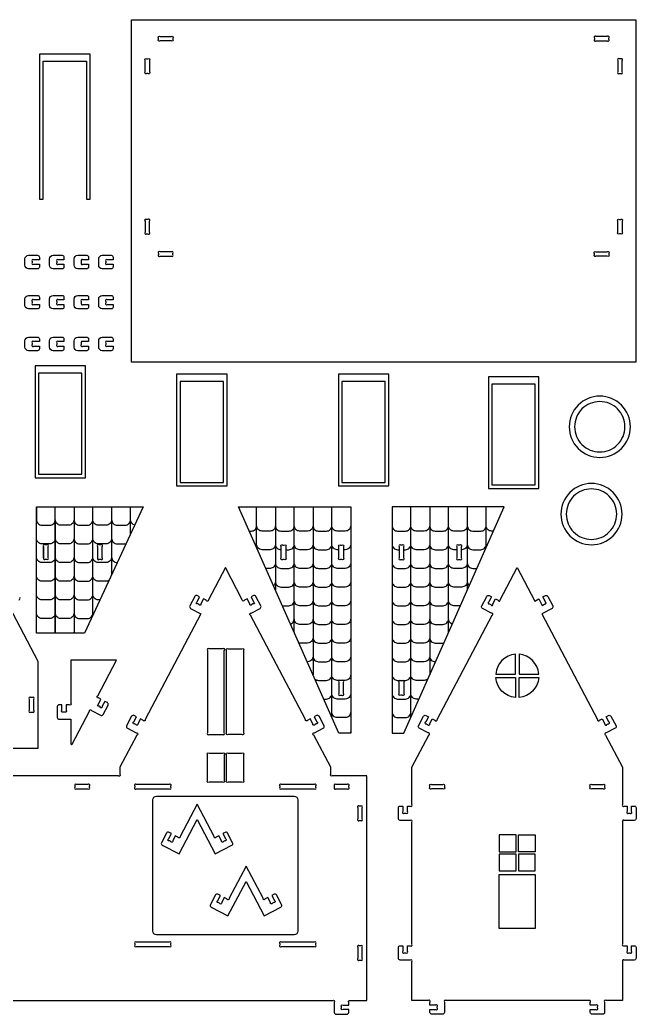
# Model space of a CAD drawing. Extents: x -873 to 1166, y -558 to 770.
# Drawn here: x 344 to 1166, y -558 to 766 of the extents above; entities that cross this region are included whole.
import ezdxf

# ---------------------------------------------------------------- set-up
doc = ezdxf.new("R2010")
doc.units = 0
doc.header["$MEASUREMENT"] = 0
doc.layers.add('LAYER1', color=18, linetype='CONTINUOUS')

msp = doc.modelspace()

# ---------------------------------------------------------------- linework, layer by layer
at = {"layer": 'LAYER1'}
for points in [[(1165.2, 766.5), (1165.2, 310.5), (493.2, 310.5), (493.2, 766.5)], [(375.5, 527.8), (375.5, 711.4), (433.1, 711.4), (433.1, 527.8), (437.9, 527.8), (437.9, 721), (370.7, 721), (370.7, 527.8)], [(431.8, 305.5), (364.6, 305.5), (364.6, 156.7), (431.8, 156.7)], [(427, 295.9), (369.4, 295.9), (369.4, 161.5), (427, 161.5)], [(620.5, 294.5), (553.3, 294.5), (553.3, 145.7), (620.5, 145.7)], [(836.1, 294.5), (768.9, 294.5), (768.9, 145.7), (836.1, 145.7)], [(615.7, 284.9), (558.1, 284.9), (558.1, 150.5), (615.7, 150.5)], [(831.3, 284.9), (773.7, 284.9), (773.7, 150.5), (831.3, 150.5)], [(1036, 291), (968.8, 291), (968.8, 142.2), (1036, 142.2)], [(1031.2, 281.4), (973.6, 281.4), (973.6, 147), (1031.2, 147)], [(508.9, 117.8), (430.5, -50.3), (376.1, -50.3), (366.5, -50.3), (366.5, 117.8)], [(769.7, -183.5), (635.9, 117.7), (785.3, 117.7), (785.3, -183.5)], [(929.7, -17.5), (989.8, 117.7), (840.5, 117.7), (840.5, -183.5), (856.1, -183.5), (920, -39.5)], [(1005.8, -341.5), (1005.8, -319), (983.3, -319), (983.3, -341.5)], [(1008.8, -319), (1031.3, -319), (1031.3, -341.5), (1008.8, -341.5)], [(983.3, -367), (1005.8, -367), (1005.8, -344.5), (983.3, -344.5)], [(1031.3, -367), (1031.3, -344.5), (1008.8, -344.5), (1008.8, -367)], [(1031.3, -443.8), (983.3, -443.8), (983.3, -371.8), (1031.3, -371.8)]]:
    msp.add_lwpolyline(points, close=True, dxfattribs=at)
for points in [[(531.4, 744.4), (546.3, 744.4, -1), (548.4, 742.3), (548.4, 740.5, -1), (546.3, 738.4), (531.4, 738.4, -1), (529.2, 740.5), (529.2, 742.3, -1)], [(1112.2, 738.4), (1127.1, 738.4, 1), (1129.2, 740.5), (1129.2, 742.3, 1), (1127.1, 744.4), (1112.2, 744.4, 1), (1110, 742.3), (1110, 740.5, 1)], [(517.2, 712.3), (517.2, 697.3, -1), (515.1, 695.2), (513.4, 695.2, -1), (511.2, 697.3), (511.2, 712.3, -1), (513.4, 714.4), (515.1, 714.4, -1)], [(1141.2, 712.3), (1141.2, 697.3, 1), (1143.4, 695.2), (1145.1, 695.2, 1), (1147.2, 697.3), (1147.2, 712.3, 1), (1145.1, 714.4), (1143.4, 714.4, 1)], [(511.2, 498.6), (511.2, 483.7, 1), (513.4, 481.6), (515.1, 481.6, 1), (517.2, 483.7), (517.2, 498.6, 1), (515.1, 500.8), (513.4, 500.8, 1)], [(1147.2, 498.6), (1147.2, 483.7, -1), (1145.1, 481.6), (1143.4, 481.6, -1), (1141.2, 483.7), (1141.2, 498.6, -1), (1143.4, 500.8), (1145.1, 500.8, -1)], [(368, 434.9), (356, 434.9, -0.414214), (351.2, 439.7), (351.2, 448.1, -0.414214), (356, 452.9), (368, 452.9, -0.414214), (370.4, 450.5), (370.4, 446.9), (362.9, 446.9, 1), (360.8, 444.8), (360.8, 443, 1), (362.9, 440.9), (370.4, 440.9), (370.4, 437.3, -0.414214)], [(400.8, 434.9), (388.8, 434.9, -0.414214), (384, 439.7), (384, 448.1, -0.414214), (388.8, 452.9), (400.8, 452.9, -0.414214), (403.2, 450.5), (403.2, 446.9), (395.7, 446.9, 1), (393.6, 444.8), (393.6, 443, 1), (395.7, 440.9), (403.2, 440.9), (403.2, 437.3, -0.414214)], [(433.5, 434.9), (421.5, 434.9, -0.414214), (416.7, 439.7), (416.7, 448.1, -0.414214), (421.5, 452.9), (433.5, 452.9, -0.414214), (435.9, 450.5), (435.9, 446.9), (428.5, 446.9, 1), (426.3, 444.8), (426.3, 443, 1), (428.5, 440.9), (435.9, 440.9), (435.9, 437.3, -0.414214)], [(466.3, 434.9), (454.3, 434.9, -0.414214), (449.5, 439.7), (449.5, 448.1, -0.414214), (454.3, 452.9), (466.3, 452.9, -0.414214), (468.7, 450.5), (468.7, 446.9), (461.2, 446.9, 1), (459.1, 444.8), (459.1, 443, 1), (461.2, 440.9), (468.7, 440.9), (468.7, 437.3, -0.414214)], [(531.4, 451.6), (546.3, 451.6, 1), (548.4, 453.7), (548.4, 455.4, 1), (546.3, 457.6), (531.4, 457.6, 1), (529.2, 455.4), (529.2, 453.7, 1)], [(1127.1, 451.6), (1112.2, 451.6, -1), (1110, 453.7), (1110, 455.4, -1), (1112.2, 457.6), (1127.1, 457.6, -1), (1129.2, 455.4), (1129.2, 453.7, -1)], [(368, 381.5), (356, 381.5, -0.414214), (351.2, 386.3), (351.2, 394.7, -0.414214), (356, 399.5), (368, 399.5, -0.414214), (370.4, 397.1), (370.4, 393.5), (362.9, 393.5, 1), (360.8, 391.3), (360.8, 389.6, 1), (362.9, 387.5), (370.4, 387.5), (370.4, 383.9, -0.414214)], [(400.8, 381.5), (388.8, 381.5, -0.414214), (384, 386.3), (384, 394.7, -0.414214), (388.8, 399.5), (400.8, 399.5, -0.414214), (403.2, 397.1), (403.2, 393.5), (395.7, 393.5, 1), (393.6, 391.3), (393.6, 389.6, 1), (395.7, 387.5), (403.2, 387.5), (403.2, 383.9, -0.414214)], [(433.5, 381.5), (421.5, 381.5, -0.414214), (416.7, 386.3), (416.7, 394.7, -0.414214), (421.5, 399.5), (433.5, 399.5, -0.414214), (435.9, 397.1), (435.9, 393.5), (428.5, 393.5, 1), (426.3, 391.3), (426.3, 389.6, 1), (428.5, 387.5), (435.9, 387.5), (435.9, 383.9, -0.414214)], [(466.3, 381.5), (454.3, 381.5, -0.414214), (449.5, 386.3), (449.5, 394.7, -0.414214), (454.3, 399.5), (466.3, 399.5, -0.414214), (468.7, 397.1), (468.7, 393.5), (461.2, 393.5, 1), (459.1, 391.3), (459.1, 389.6, 1), (461.2, 387.5), (468.7, 387.5), (468.7, 383.9, -0.414214)], [(368, 325.9), (356, 325.9, -0.414214), (351.2, 330.7), (351.2, 339.1, -0.414214), (356, 343.9), (368, 343.9, -0.414214), (370.4, 341.5), (370.4, 337.9), (362.9, 337.9, 1), (360.8, 335.8), (360.8, 334.1, 1), (362.9, 331.9), (370.4, 331.9), (370.4, 328.3, -0.414214)], [(400.8, 325.9), (388.8, 325.9, -0.414214), (384, 330.7), (384, 339.1, -0.414214), (388.8, 343.9), (400.8, 343.9, -0.414214), (403.2, 341.5), (403.2, 337.9), (395.7, 337.9, 1), (393.6, 335.8), (393.6, 334.1, 1), (395.7, 331.9), (403.2, 331.9), (403.2, 328.3, -0.414214)], [(433.5, 325.9), (421.5, 325.9, -0.414214), (416.7, 330.7), (416.7, 339.1, -0.414214), (421.5, 343.9), (433.5, 343.9, -0.414214), (435.9, 341.5), (435.9, 337.9), (428.5, 337.9, 1), (426.3, 335.8), (426.3, 334.1, 1), (428.5, 331.9), (435.9, 331.9), (435.9, 328.3, -0.414214)], [(466.3, 325.9), (454.3, 325.9, -0.414214), (449.5, 330.7), (449.5, 339.1, -0.414214), (454.3, 343.9), (466.3, 343.9, -0.414214), (468.7, 341.5), (468.7, 337.9), (461.2, 337.9, 1), (459.1, 335.8), (459.1, 334.1, 1), (461.2, 331.9), (468.7, 331.9), (468.7, 328.3, -0.414214)], [(1117.2, 265.3, 0.414214), (1076.5, 224.5, 0.414214), (1117.2, 183.8, 0.414214), (1158, 224.5, 0.414214)], [(1117.2, 258.1, 0.414214), (1083.7, 224.5, 0.414214), (1117.2, 191, 0.414214), (1150.8, 224.5, 0.414214)], [(1106.2, 149, 0.414214), (1065.4, 108.2, 0.414214), (1106.2, 67.4, 0.414214), (1147, 108.2, 0.414214)], [(1106.2, 141.8, 0.414214), (1072.6, 108.2, 0.414214), (1106.2, 74.6, 0.414214), (1139.8, 108.2, 0.414214)], [(376.1, 65), (376.1, 50.1, 1), (378.2, 48), (380, 48, 1), (382.1, 50.1), (382.1, 65, 1), (380, 67.2), (378.2, 67.2, 1)], [(448.1, 65), (448.1, 50.1, 1), (450.3, 48), (452, 48, 1), (454.2, 50.1), (454.2, 65, 1), (452, 67.2), (450.3, 67.2, 1)], [(698.8, 64.9), (698.8, 49.9, -1), (696.7, 47.8), (694.9, 47.8, -1), (692.8, 49.9), (692.8, 64.9, -1), (694.9, 67), (696.7, 67, -1)], [(775.7, 64.9), (775.7, 49.9, -1), (773.5, 47.8), (771.8, 47.8, -1), (769.7, 49.9), (769.7, 64.9, -1), (771.8, 67), (773.5, 67, -1)], [(850.1, 64.9), (850.1, 49.9, 1), (852.2, 47.8), (853.9, 47.8, 1), (856.1, 49.9), (856.1, 64.9, 1), (853.9, 67), (852.2, 67, 1)], [(926.9, 64.9), (926.9, 49.9, 1), (929, 47.8), (930.8, 47.8, 1), (932.9, 49.9), (932.9, 64.9, 1), (930.8, 67), (929, 67, 1)], [(1039.9, -24.6), (1114.1, -165.4, 1), (1117, -166.3), (1120.4, -164.5), (1123.9, -171.1, 1), (1126.8, -172), (1128.3, -171.2, 1), (1129.2, -168.3), (1125.7, -161.7), (1128.9, -160, -0.414214), (1132.2, -161), (1138.9, -173.7, -0.414214), (1137.9, -177), (1125.9, -183.3, 1), (1125.1, -186.1), (1147.7, -229), (1147.7, -278.4, 1), (1149.8, -280.6), (1153.7, -280.6), (1153.7, -288, 1), (1155.8, -290.2), (1157.6, -290.2, 1), (1159.7, -288), (1159.7, -280.6), (1163.3, -280.6, -0.414214), (1165.7, -283), (1165.7, -297.4, -0.414214), (1163.3, -299.8), (1149.8, -299.8, 1), (1147.7, -301.9), (1147.7, -464.4, 1), (1149.8, -466.6), (1153.7, -466.6), (1153.7, -474, 1), (1155.8, -476.2), (1157.6, -476.2, 1), (1159.7, -474), (1159.7, -466.6), (1163.3, -466.6, -0.414214), (1165.7, -469), (1165.7, -483.4, -0.414214), (1163.3, -485.8), (1149.8, -485.8, 1), (1147.7, -487.9), (1147.7, -539.8), (1125.8, -539.8, 1), (1123.7, -541.9), (1123.7, -555.4, -0.414214), (1121.3, -557.8), (1106.9, -557.8, -0.414214), (1104.5, -555.4), (1104.5, -551.8), (1112, -551.8, 1), (1114.1, -549.6), (1114.1, -547.9, 1), (1112, -545.8), (1104.5, -545.8), (1104.5, -541.9, 1), (1102.4, -539.8), (912.2, -539.8, 1), (910.1, -541.9), (910.1, -555.4, -0.414214), (907.7, -557.8), (893.3, -557.8, -0.414214), (890.9, -555.4), (890.9, -551.8), (898.3, -551.8, 1), (900.5, -549.6), (900.5, -547.9, 1), (898.3, -545.8), (890.9, -545.8), (890.9, -541.9, 1), (888.7, -539.8), (866.9, -539.8), (866.9, -487.9, 1), (864.7, -485.8), (851.3, -485.8, -0.414214), (848.9, -483.4), (848.9, -469, -0.414214), (851.3, -466.6), (854.9, -466.6), (854.9, -474, 1), (857, -476.2), (858.7, -476.2, 1), (860.9, -474), (860.9, -466.6), (864.7, -466.6, 1), (866.9, -464.4), (866.9, -301.9, 1), (864.7, -299.8), (851.3, -299.8, -0.414214), (848.9, -297.4), (848.9, -283, -0.414214), (851.3, -280.6), (854.9, -280.6), (854.9, -288, 1), (857, -290.2), (858.7, -290.2, 1), (860.9, -288), (860.9, -280.6), (864.7, -280.6, 1), (866.9, -278.4), (866.9, -229), (889.5, -186.1, 1), (888.6, -183.3), (876.7, -177, -0.414214), (875.7, -173.7), (882.4, -161, -0.414214), (885.6, -160), (888.8, -161.7), (885.3, -168.3, 1), (886.2, -171.2), (887.8, -172, 1), (890.6, -171.1), (894.1, -164.5), (897.6, -166.3, 1), (900.4, -165.4), (973.7, -26.5, 1), (972.8, -23.6), (960.9, -17.3, -0.414214), (959.9, -14.1), (966.6, -1.4, -0.414214), (969.9, -0.4), (973, -2), (969.6, -8.6, 1), (970.4, -11.5), (972, -12.3, 1), (974.9, -11.4), (978.3, -4.8), (981.8, -6.6, 1), (984.6, -5.8), (1007.3, 37.2), (1030.9, -7.6), (1036.2, -4.8), (1040.7, -13.3), (1046, -10.5), (1041.5, -2), (1044.7, -0.4, -0.414214), (1047.9, -1.4), (1054.7, -14.1, -0.414214), (1053.7, -17.3)], [(594.4, -73.5), (594.4, -183.1, 1), (596.6, -185.2), (614.8, -185.2, 1), (616.9, -183.1), (616.9, -73.5, 1), (614.8, -71.3), (596.6, -71.3, 1)], [(642.4, -73.5), (642.4, -183.1, -1), (640.3, -185.2), (622.1, -185.2, -1), (619.9, -183.1), (619.9, -73.5, -1), (622.1, -71.3), (640.3, -71.3, -1)], [(1004.9, -78.5, 0.366118), (978.6, -104.8), (1004.9, -104.8)], [(1009.7, -78.5), (1009.7, -104.8), (1036, -104.8, 0.366118)], [(412.3, -86.5), (412.3, -143.7, -1), (410.2, -145.8), (406.3, -145.8), (406.3, -153.3, -1), (404.2, -155.4), (402.4, -155.4, -1), (400.3, -153.3), (400.3, -145.8), (396.7, -145.8, 0.414214), (394.3, -148.2), (394.3, -162.6, 0.414214), (396.7, -165), (412.3, -165), (412.3, -197.8, 0.782614), (414.1, -198.2), (437.2, -154.4, -1), (440.1, -153.5), (452, -159.8, 0.414214), (455.3, -158.8), (462, -146.1, 0.414214), (461, -142.8), (457.8, -141.2), (454.3, -147.8, -1), (451.4, -148.7), (449.9, -147.8, -1), (449, -145), (452.5, -138.4), (449.1, -136.5, -1), (448.2, -133.7), (473.1, -86.5), (452.3, -86.5), (433.1, -86.5)], [(769.7, -115.7), (769.7, -130.7, 1), (771.8, -132.8), (773.5, -132.8, 1), (775.7, -130.7), (775.7, -115.7, 1), (773.5, -113.6), (771.8, -113.6, 1)], [(856.1, -115.7), (856.1, -130.7, -1), (853.9, -132.8), (852.2, -132.8, -1), (850.1, -130.7), (850.1, -115.7, -1), (852.2, -113.6), (853.9, -113.6, -1)], [(1004.9, -135.9, -0.366118), (978.6, -109.6), (1004.9, -109.6)], [(1009.7, -135.9), (1009.7, -109.6), (1036, -109.6, -0.366118)], [(357, -138.3), (357, -153.3, 1), (359.1, -155.4), (360.9, -155.4, 1), (363, -153.3), (363, -138.3, 1), (360.9, -136.2), (359.1, -136.2, 1)], [(616.9, -212.2), (616.9, -246.7, -1), (614.8, -248.8), (596.6, -248.8, -1), (594.4, -246.7), (594.4, -212.2, -1), (596.6, -210), (614.8, -210, -1)], [(622.1, -210), (640.3, -210, -1), (642.4, -212.2), (642.4, -246.7, -1), (640.3, -248.8), (622.1, -248.8, -1), (619.9, -246.7), (619.9, -212.2, -1)], [(420, -257.8), (435, -257.8, 1), (437.1, -255.6), (437.1, -253.9, 1), (435, -251.8), (420, -251.8, 1), (417.9, -253.9), (417.9, -255.6, 1)], [(499.7, -257.8), (543.5, -257.8, 1), (545.6, -255.6), (545.6, -253.9, 1), (543.5, -251.8), (499.7, -251.8, 1), (497.6, -253.9), (497.6, -255.6, 1)], [(736.8, -251.8), (693.1, -251.8, 1), (690.9, -253.9), (690.9, -255.6, 1), (693.1, -257.8), (736.8, -257.8, 1), (738.9, -255.6), (738.9, -253.9, 1)], [(765.6, -257.8), (780.6, -257.8, 1), (782.7, -255.6), (782.7, -253.9, 1), (780.6, -251.8), (765.6, -251.8, 1), (763.5, -253.9), (763.5, -255.6, 1)], [(893, -251.8), (907.9, -251.8, -1), (910.1, -253.9), (910.1, -255.6, -1), (907.9, -257.8), (893, -257.8, -1), (890.9, -255.6), (890.9, -253.9, -1)], [(1106.6, -251.8), (1121.6, -251.8, -1), (1123.7, -253.9), (1123.7, -255.6, -1), (1121.6, -257.8), (1106.6, -257.8, -1), (1104.5, -255.6), (1104.5, -253.9, -1)], [(526.4, -267.4), (710.1, -267.4, -0.414214), (714.9, -272.2), (714.9, -447.4, -0.414214), (710.1, -452.2), (526.4, -452.2, -0.414214), (521.6, -447.4), (521.6, -272.2, -0.414214)], [(617.5, -326.9), (615.9, -327.7, -1), (613, -326.8), (609.5, -320.2), (606.1, -322, -1), (603.2, -321.1), (580.6, -278.2), (557.9, -321.1, -1), (555.1, -322), (551.6, -320.2), (548.2, -326.8, -1), (545.3, -327.7), (543.7, -326.9, -1), (542.8, -324), (546.3, -317.4), (543.2, -315.7, 0.414214), (539.9, -316.7), (533.2, -329.4, 0.414214), (534.2, -332.7), (556.5, -344.4), (580.6, -298.7), (604.7, -344.4), (627, -332.7, 0.414214), (628, -329.4), (621.3, -316.7, 0.414214), (618, -315.7), (614.9, -317.4), (618.3, -324, -1)], [(794.7, -282.7), (794.7, -297.6, 1), (796.8, -299.8), (798.6, -299.8, 1), (800.7, -297.6), (800.7, -282.7, 1), (798.6, -280.6), (796.8, -280.6, 1)], [(610.5, -410.1), (608.9, -409.3, -1), (608.1, -406.4), (611.6, -399.8), (608.4, -398.1, 0.414214), (605.1, -399.1), (598.4, -411.8, 0.414214), (599.4, -415.1), (621.7, -426.9), (645.8, -381.2), (669.9, -426.9), (692.2, -415.1, 0.414214), (693.2, -411.8), (686.5, -399.1, 0.414214), (683.3, -398.1), (680.1, -399.8), (683.6, -406.4, -1), (682.7, -409.3), (681.1, -410.1, -1), (678.3, -409.2), (674.8, -402.6), (671.3, -404.4, -1), (668.5, -403.5), (645.8, -360.6), (623.2, -403.5, -1), (620.3, -404.4), (616.9, -402.6), (613.4, -409.2, -1)], [(499.7, -467.8), (543.5, -467.8, 1), (545.6, -465.6), (545.6, -463.9, 1), (543.5, -461.8), (499.7, -461.8, 1), (497.6, -463.9), (497.6, -465.6, 1)], [(693.1, -467.8), (736.8, -467.8, 1), (738.9, -465.6), (738.9, -463.9, 1), (736.8, -461.8), (693.1, -461.8, 1), (690.9, -463.9), (690.9, -465.6, 1)], [(794.7, -468.7), (794.7, -483.6, 1), (796.8, -485.8), (798.6, -485.8, 1), (800.7, -483.6), (800.7, -468.7, 1), (798.6, -466.6), (796.8, -466.6, 1)]]:
    msp.add_lwpolyline(points, format="xyb", close=True, dxfattribs=at)
for points in [[(366.5, 117.8), (366.5, 100.6, 0.414214), (373.7, 93.4), (384.4, 93.4, 0.414214), (391.6, 100.6), (391.6, 117.8)], [(416.6, 117.8), (416.6, 100.6, -0.414214), (409.4, 93.4), (398.8, 93.4, -0.414214), (391.6, 100.6), (391.6, 117.8)], [(416.6, 117.8), (416.6, 100.6, 0.414214), (423.8, 93.4), (434.5, 93.4, 0.414214), (441.7, 100.6), (441.7, 117.8)], [(466.7, 117.8), (466.7, 100.6, -0.414214), (459.5, 93.4), (448.9, 93.4, -0.414214), (441.7, 100.6), (441.7, 117.8)], [(466.7, 117.8), (466.7, 100.6, 0.414214), (474, 93.4), (484.6, 93.4, 0.414214), (491.8, 100.6), (491.8, 117.8)], [(497.6, 93.6, -0.356178), (491.8, 100.6), (491.8, 117.8)], [(650.2, 85.6), (652.8, 85.6, 0.414214), (660, 92.8), (660, 117.7)], [(685, 117.7), (685, 92.8, -0.414214), (677.8, 85.6), (667.2, 85.6, -0.414214), (660, 92.8), (660, 117.7)], [(685, 117.7), (685, 92.8, 0.414214), (692.2, 85.6), (702.9, 85.6, 0.414214), (710.1, 92.8), (710.1, 117.7)], [(735.1, 117.7), (735.1, 92.8, -0.414214), (727.9, 85.6), (717.3, 85.6, -0.414214), (710.1, 92.8), (710.1, 117.7)], [(735.1, 117.7), (735.1, 92.8, 0.414214), (742.4, 85.6), (753, 85.6, 0.414214), (760.2, 92.8), (760.2, 117.7)], [(785.3, 117.7), (785.3, 92.8, -0.414214), (778.1, 85.6), (767.4, 85.6, -0.414214), (760.2, 92.8), (760.2, 117.7)], [(840.5, 117.7), (840.5, 92.8, 0.414214), (847.7, 85.6), (858.3, 85.6, 0.414214), (865.5, 92.8), (865.5, 117.7)], [(890.6, 117.7), (890.6, 92.8, -0.414214), (883.4, 85.6), (872.7, 85.6, -0.414214), (865.5, 92.8), (865.5, 117.7)], [(890.6, 117.7), (890.6, 92.8, 0.414214), (897.8, 85.6), (908.4, 85.6, 0.414214), (915.6, 92.8), (915.6, 117.7)], [(940.7, 117.7), (940.7, 92.8, -0.414214), (933.5, 85.6), (922.9, 85.6, -0.414214), (915.6, 92.8), (915.6, 117.7)], [(940.7, 117.7), (940.7, 92.8, 0.414214), (947.9, 85.6), (958.6, 85.6, 0.414214), (965.8, 92.8), (965.8, 117.7)], [(975.5, 85.6), (973, 85.6, -0.414214), (965.8, 92.8), (965.8, 117.7)], [(391.6, 100.6), (391.6, 75.8, -0.414214), (384.4, 68.6), (373.7, 68.6, -0.414214), (366.5, 75.8), (366.5, 100.6)], [(416.6, 100.6), (416.6, 75.8, -0.414214), (409.4, 68.6), (398.8, 68.6, -0.414214), (391.6, 75.8), (391.6, 100.6)], [(416.6, 100.6), (416.6, 75.8, 0.414214), (423.8, 68.6), (434.5, 68.6, 0.414214), (441.7, 75.8), (441.7, 100.6)], [(466.7, 100.6), (466.7, 75.8, -0.414214), (459.5, 68.6), (448.9, 68.6, -0.414214), (441.7, 75.8), (441.7, 100.6)], [(466.7, 100.6), (466.7, 75.8, 0.414214), (474, 68.6), (484.6, 68.6, 0.047441), (486, 68.7)], [(659.3, 65, 0.105656), (660, 68), (660, 92.8)], [(685, 92.8), (685, 68, -0.414214), (677.8, 60.8), (667.2, 60.8, -0.414214), (660, 68), (660, 92.8)], [(685, 92.8), (685, 68, 0.414214), (692.2, 60.8), (692.8, 60.8)], [(698.8, 60.8), (702.9, 60.8, 0.414214), (710.1, 68), (710.1, 92.8)], [(735.1, 92.8), (735.1, 68, -0.414214), (727.9, 60.8), (717.3, 60.8, -0.414214), (710.1, 68), (710.1, 92.8)], [(735.1, 92.8), (735.1, 68, 0.414214), (742.4, 60.8), (753, 60.8, 0.414214), (760.2, 68), (760.2, 92.8)], [(769.7, 60.8), (767.4, 60.8, -0.414214), (760.2, 68), (760.2, 92.8)], [(785.3, 92.8), (785.3, 68, -0.414214), (778.1, 60.8), (775.7, 60.8)], [(840.5, 92.8), (840.5, 68, 0.414214), (847.7, 60.8), (850.1, 60.8)], [(856.1, 60.8), (858.3, 60.8, 0.414214), (865.5, 68), (865.5, 92.8)], [(890.6, 92.8), (890.6, 68, -0.414214), (883.4, 60.8), (872.7, 60.8, -0.414214), (865.5, 68), (865.5, 92.8)], [(890.6, 92.8), (890.6, 68, 0.414214), (897.8, 60.8), (908.4, 60.8, 0.414214), (915.6, 68), (915.6, 92.8)], [(926.9, 60.8), (922.9, 60.8, -0.414214), (915.6, 68), (915.6, 92.8)], [(940.7, 92.8), (940.7, 68, -0.414214), (933.5, 60.8), (932.9, 60.8)], [(940.7, 92.8), (940.7, 68, 0.414214), (947.9, 60.8), (958.6, 60.8, 0.414214), (965.8, 68), (965.8, 92.8)], [(966.4, 65, -0.105656), (965.8, 68), (965.8, 92.8)], [(391.6, 75.8), (391.6, 50.9, -0.414214), (384.4, 43.7), (373.7, 43.7, -0.414214), (366.5, 50.9), (366.5, 75.8)], [(416.6, 75.8), (416.6, 50.9, -0.414214), (409.4, 43.7), (398.8, 43.7, -0.414214), (391.6, 50.9), (391.6, 75.8)], [(416.6, 75.8), (416.6, 50.9, 0.414214), (423.8, 43.7), (434.5, 43.7, 0.414214), (441.7, 50.9), (441.7, 75.8)], [(466.7, 75.8), (466.7, 50.9, -0.414214), (459.5, 43.7), (448.9, 43.7, -0.414214), (441.7, 50.9), (441.7, 75.8)], [(466.7, 75.8), (466.7, 50.9, 0.414214), (474, 43.7), (474.3, 43.7)], [(685, 68), (685, 43.1, -0.414214), (677.8, 35.9), (672.3, 35.9)], [(685, 68), (685, 43.1, 0.414214), (692.2, 35.9), (702.9, 35.9, 0.414214), (710.1, 43.1), (710.1, 68)], [(735.1, 68), (735.1, 43.1, -0.414214), (727.9, 35.9), (717.3, 35.9, -0.414214), (710.1, 43.1), (710.1, 68)], [(735.1, 68), (735.1, 43.1, 0.414214), (742.4, 35.9), (753, 35.9, 0.414214), (760.2, 43.1), (760.2, 68)], [(785.3, 68), (785.3, 43.1, -0.414214), (778.1, 35.9), (767.4, 35.9, -0.414214), (760.2, 43.1), (760.2, 68)], [(840.5, 68), (840.5, 43.1, 0.414214), (847.7, 35.9), (858.3, 35.9, 0.414214), (865.5, 43.1), (865.5, 68)], [(890.6, 68), (890.6, 43.1, -0.414214), (883.4, 35.9), (872.7, 35.9, -0.414214), (865.5, 43.1), (865.5, 68)], [(890.6, 68), (890.6, 43.1, 0.414214), (897.8, 35.9), (908.4, 35.9, 0.414214), (915.6, 43.1), (915.6, 68)], [(940.7, 68), (940.7, 43.1, -0.414214), (933.5, 35.9), (922.9, 35.9, -0.414214), (915.6, 43.1), (915.6, 68)], [(940.7, 68), (940.7, 43.1, 0.414214), (947.9, 35.9), (953.5, 35.9)], [(391.6, 50.9), (391.6, 26.1, -0.414214), (384.4, 18.9), (373.7, 18.9, -0.414214), (366.5, 26.1), (366.5, 50.9)], [(416.6, 50.9), (416.6, 26.1, -0.414214), (409.4, 18.9), (398.8, 18.9, -0.414214), (391.6, 26.1), (391.6, 50.9)], [(416.6, 50.9), (416.6, 26.1, 0.414214), (423.8, 18.9), (434.5, 18.9, 0.414214), (441.7, 26.1), (441.7, 50.9)], [(463.2, 19.8, -0.13254), (459.5, 18.9), (448.9, 18.9, -0.414214), (441.7, 26.1), (441.7, 50.9)], [(685, 43.1), (685, 18.3, -0.218341), (682.5, 12.8)], [(685, 43.1), (685, 18.3, 0.414214), (692.2, 11.1), (702.9, 11.1, 0.414214), (710.1, 18.3), (710.1, 43.1)], [(735.1, 43.1), (735.1, 18.3, -0.414214), (727.9, 11.1), (717.3, 11.1, -0.414214), (710.1, 18.3), (710.1, 43.1)], [(735.1, 43.1), (735.1, 18.3, 0.414214), (742.4, 11.1), (753, 11.1, 0.414214), (760.2, 18.3), (760.2, 43.1)], [(785.3, 43.1), (785.3, 18.3, -0.414214), (778.1, 11.1), (767.4, 11.1, -0.414214), (760.2, 18.3), (760.2, 43.1)], [(840.5, 43.1), (840.5, 18.3, 0.414214), (847.7, 11.1), (858.3, 11.1, 0.414214), (865.5, 18.3), (865.5, 43.1)], [(890.6, 43.1), (890.6, 18.3, -0.414214), (883.4, 11.1), (872.7, 11.1, -0.414214), (865.5, 18.3), (865.5, 43.1)], [(890.6, 43.1), (890.6, 18.3, 0.414214), (897.8, 11.1), (908.4, 11.1, 0.414214), (915.6, 18.3), (915.6, 43.1)], [(940.7, 43.1), (940.7, 18.3, -0.414214), (933.5, 11.1), (922.9, 11.1, -0.414214), (915.6, 18.3), (915.6, 43.1)], [(940.7, 43.1), (940.7, 18.3, 0.218341), (943.2, 12.8)], [(204, -539.8), (761.4, -539.8, -1), (763.5, -541.9), (763.5, -555.4, 0.414214), (765.9, -557.8), (780.3, -557.8, 0.414214), (782.7, -555.4), (782.7, -551.8), (775.2, -551.8, -1), (773.1, -549.6), (773.1, -547.9, -1), (775.2, -545.8), (782.7, -545.8), (782.7, -541.9, -1), (784.8, -539.8), (806.7, -539.8), (806.7, -240.4), (760.8, -240.4, -1), (758.7, -238.3), (758.7, -229), (736, -186.1, -1), (736.9, -183.3), (748.8, -177, 0.414214), (749.9, -173.7), (743.1, -161, 0.414214), (739.9, -160), (736.7, -161.7), (740.2, -168.3, -1), (739.3, -171.2), (737.8, -172, -1), (734.9, -171.1), (731.4, -164.5), (728, -166.3, -1), (725.1, -165.4), (651.8, -26.5, -1), (652.7, -23.6), (664.6, -17.3, 0.414214), (665.6, -14.1), (658.9, -1.4, 0.414214), (655.7, -0.4), (652.5, -2), (656, -8.6, -1), (655.1, -11.5), (653.5, -12.3, -1), (650.7, -11.4), (647.2, -4.8), (643.8, -6.6, -1), (640.9, -5.8), (618.3, 37.2), (595.6, -5.8, -1), (592.8, -6.6), (589.3, -4.8), (585.8, -11.4, -1), (583, -12.3), (581.4, -11.5, -1), (580.5, -8.6), (584, -2), (580.8, -0.4, 0.414214), (577.6, -1.4), (570.9, -14.1, 0.414214), (571.9, -17.3), (585.7, -24.6), (511.4, -165.4, -1), (508.5, -166.3), (505.1, -164.5), (501.6, -171.1, -1), (498.8, -172), (497.2, -171.2, -1), (496.3, -168.3), (499.8, -161.7), (496.6, -160, 0.414214), (493.4, -161), (486.7, -173.7, 0.414214), (487.7, -177), (499.6, -183.3, -1), (500.5, -186.1), (477.8, -229), (477.8, -238.3, -1), (475.7, -240.4), (158.7, -240.4)], [(391.6, 26.1), (391.6, 1.2, -0.414214), (384.4, -6), (373.7, -6, -0.414214), (366.5, 1.2), (366.5, 26.1)], [(416.6, 26.1), (416.6, 1.2, -0.414214), (409.4, -6), (398.8, -6, -0.414214), (391.6, 1.2), (391.6, 26.1)], [(416.6, 26.1), (416.6, 1.2, 0.414214), (423.8, -6), (434.5, -6, 0.414214), (441.7, 1.2), (441.7, 26.1)], [(451.1, -6), (448.9, -6, -0.414214), (441.7, 1.2), (441.7, 26.1)], [(694.3, -13.8), (702.9, -13.8, 0.414214), (710.1, -6.6), (710.1, 18.3)], [(735.1, 18.3), (735.1, -6.6, -0.414214), (727.9, -13.8), (717.3, -13.8, -0.414214), (710.1, -6.6), (710.1, 18.3)], [(735.1, 18.3), (735.1, -6.6, 0.414214), (742.4, -13.8), (753, -13.8, 0.414214), (760.2, -6.6), (760.2, 18.3)], [(785.3, 18.3), (785.3, -6.6, -0.414214), (778.1, -13.8), (767.4, -13.8, -0.414214), (760.2, -6.6), (760.2, 18.3)], [(840.5, 18.3), (840.5, -6.6, 0.414214), (847.7, -13.8), (858.3, -13.8, 0.414214), (865.5, -6.6), (865.5, 18.3)], [(890.6, 18.3), (890.6, -6.6, -0.414214), (883.4, -13.8), (872.7, -13.8, -0.414214), (865.5, -6.6), (865.5, 18.3)], [(890.6, 18.3), (890.6, -6.6, 0.414214), (897.8, -13.8), (908.4, -13.8, 0.414214), (915.6, -6.6), (915.6, 18.3)], [(931.4, -13.8), (922.9, -13.8, -0.414214), (915.6, -6.6), (915.6, 18.3)], [(391.6, 1.2), (391.6, -23.7, -0.414214), (384.4, -30.9), (373.7, -30.9, -0.414214), (366.5, -23.7), (366.5, 1.2)], [(416.6, 1.2), (416.6, -23.7, -0.414214), (409.4, -30.9), (398.8, -30.9, -0.414214), (391.6, -23.7), (391.6, 1.2)], [(416.6, 1.2), (416.6, -23.7, 0.414214), (423.8, -30.9), (434.5, -30.9, 0.414214), (441.7, -23.7), (441.7, 1.2)], [(442, -25.6, -0.0694), (441.7, -23.7), (441.7, 1.2)], [(343.4, -6.2, 0.414214), (344.4, -2.9)], [(705.2, -38.3, 0.321306), (710.1, -31.4), (710.1, -6.6)], [(735.1, -6.6), (735.1, -31.4, -0.414214), (727.9, -38.7), (717.3, -38.7, -0.414214), (710.1, -31.4), (710.1, -6.6)], [(735.1, -6.6), (735.1, -31.4, 0.414214), (742.4, -38.7), (753, -38.7, 0.414214), (760.2, -31.4), (760.2, -6.6)], [(785.3, -6.6), (785.3, -31.4, -0.414214), (778.1, -38.7), (767.4, -38.7, -0.414214), (760.2, -31.4), (760.2, -6.6)], [(840.5, -6.6), (840.5, -31.4, 0.414214), (847.7, -38.7), (858.3, -38.7, 0.414214), (865.5, -31.4), (865.5, -6.6)], [(890.6, -6.6), (890.6, -31.4, -0.414214), (883.4, -38.7), (872.7, -38.7, -0.414214), (865.5, -31.4), (865.5, -6.6)], [(890.6, -6.6), (890.6, -31.4, 0.414214), (897.8, -38.7), (908.4, -38.7, 0.414214), (915.6, -31.4), (915.6, -6.6)], [(920.5, -38.3, -0.321306), (915.6, -31.4), (915.6, -6.6)], [(224.9, -203.4), (369, -203.4), (369, -88.3), (330.6, -15.4, -1)], [(366.7, -50.3, -0.062017), (366.5, -48.5), (366.5, -23.7)], [(391.6, -23.7), (391.6, -48.5, -0.062017), (391.3, -50.3)], [(391.8, -50.3, -0.062017), (391.6, -48.5), (391.6, -23.7)], [(416.6, -23.7), (416.6, -48.5, -0.062017), (416.4, -50.3)], [(416.6, -23.7), (416.6, -48.5, 0.062017), (416.8, -50.3)], [(735.1, -31.4), (735.1, -56.3, -0.414214), (727.9, -63.5), (717.3, -63.5, -0.031775), (716.4, -63.5)], [(735.1, -31.4), (735.1, -56.3, 0.414214), (742.4, -63.5), (753, -63.5, 0.414214), (760.2, -56.3), (760.2, -31.4)], [(785.3, -31.4), (785.3, -56.3, -0.414214), (778.1, -63.5), (767.4, -63.5, -0.414214), (760.2, -56.3), (760.2, -31.4)], [(840.5, -31.4), (840.5, -56.3, 0.414214), (847.7, -63.5), (858.3, -63.5, 0.414214), (865.5, -56.3), (865.5, -31.4)], [(890.6, -31.4), (890.6, -56.3, -0.414214), (883.4, -63.5), (872.7, -63.5, -0.414214), (865.5, -56.3), (865.5, -31.4)], [(890.6, -31.4), (890.6, -56.3, 0.414214), (897.8, -63.5), (908.4, -63.5, 0.031775), (909.4, -63.5)], [(735.1, -56.3), (735.1, -81.2, -0.414214), (727.9, -88.4), (727.4, -88.4)], [(735.1, -56.3), (735.1, -81.2, 0.414214), (742.4, -88.4), (753, -88.4, 0.414214), (760.2, -81.2), (760.2, -56.3)], [(785.3, -56.3), (785.3, -81.2, -0.414214), (778.1, -88.4), (767.4, -88.4, -0.414214), (760.2, -81.2), (760.2, -56.3)], [(840.5, -56.3), (840.5, -81.2, 0.414214), (847.7, -88.4), (858.3, -88.4, 0.414214), (865.5, -81.2), (865.5, -56.3)], [(890.6, -56.3), (890.6, -81.2, -0.414214), (883.4, -88.4), (872.7, -88.4, -0.414214), (865.5, -81.2), (865.5, -56.3)], [(890.6, -56.3), (890.6, -81.2, 0.414214), (897.8, -88.4), (898.3, -88.4)], [(737.7, -111.5, 0.175964), (742.4, -113.2), (753, -113.2, 0.414214), (760.2, -106), (760.2, -81.2)], [(785.3, -81.2), (785.3, -106, -0.414214), (778.1, -113.2), (767.4, -113.2, -0.414214), (760.2, -106), (760.2, -81.2)], [(840.5, -81.2), (840.5, -106, 0.414214), (847.7, -113.2), (858.3, -113.2, 0.414214), (865.5, -106), (865.5, -81.2)], [(888, -111.5, -0.175964), (883.4, -113.2), (872.7, -113.2, -0.414214), (865.5, -106), (865.5, -81.2)], [(749.5, -138.1), (753, -138.1, 0.414214), (760.2, -130.9), (760.2, -106)], [(785.3, -106), (785.3, -130.9, -0.414214), (778.1, -138.1), (767.4, -138.1, -0.414214), (760.2, -130.9), (760.2, -106)], [(840.5, -106), (840.5, -130.9, 0.414214), (847.7, -138.1), (858.3, -138.1, 0.414214), (865.5, -130.9), (865.5, -106)], [(876.2, -138.1), (872.7, -138.1, -0.414214), (865.5, -130.9), (865.5, -106)], [(759.1, -159.6, 0.143371), (760.2, -155.7), (760.2, -130.9)], [(785.3, -130.9), (785.3, -155.7, -0.414214), (778.1, -162.9), (767.4, -162.9, -0.414214), (760.2, -155.7), (760.2, -130.9)], [(840.5, -130.9), (840.5, -155.7, 0.414214), (847.7, -162.9), (858.3, -162.9, 0.414214), (865.5, -155.7), (865.5, -130.9)], [(866.7, -159.6, -0.143371), (865.5, -155.7), (865.5, -130.9)], [(785.3, -155.7), (785.3, -180.6, -0.10326), (784.7, -183.5)], [(840.5, -155.7), (840.5, -180.6, 0.10326), (841.1, -183.5)]]:
    msp.add_lwpolyline(points, format="xyb", dxfattribs=at)
for points in [[(491.8, 81.2), (491.8, 100.6)], [(380, 67.2), (378.2, 67.2)], [(660, 63.6), (660, 68)], [(660, 63.6), (660, 68)], [(965.8, 63.6), (965.8, 68)], [(965.8, 63.6), (965.8, 68)], [(376.1, 50.1), (376.1, 65)], [(382.1, 50.1), (382.1, 65)], [(378.2, 48), (380, 48)], [(466.7, 50.9), (466.7, 27.5)], [(466.7, 50.9), (466.7, 27.5)], [(685, 18.3), (685, 7.2)], [(685, 18.3), (685, 7.2)], [(940.7, 18.3), (940.7, 7.2)], [(940.7, 18.3), (940.7, 7.2)], [(441.7, -26.2), (441.7, -23.7)], [(441.7, -26.2), (441.7, -23.7)], [(710.1, -49.3), (710.1, -31.4)], [(710.1, -49.3), (710.1, -31.4)], [(915.6, -49.3), (915.6, -31.4)], [(915.6, -49.3), (915.6, -31.4)], [(735.1, -81.2), (735.1, -105.7)], [(735.1, -81.2), (735.1, -105.7)], [(890.6, -81.2), (890.6, -105.7)], [(890.6, -81.2), (890.6, -105.7)], [(760.2, -162.2), (760.2, -155.7)], [(760.2, -162.2), (760.2, -155.7)], [(865.5, -162.2), (865.5, -155.7)], [(865.5, -162.2), (865.5, -155.7)], [(785.3, -180.6), (785.3, -183.5)], [(840.5, -180.6), (840.5, -183.5)]]:
    msp.add_lwpolyline(points, dxfattribs=at)

doc.saveas('drawing.dxf')
